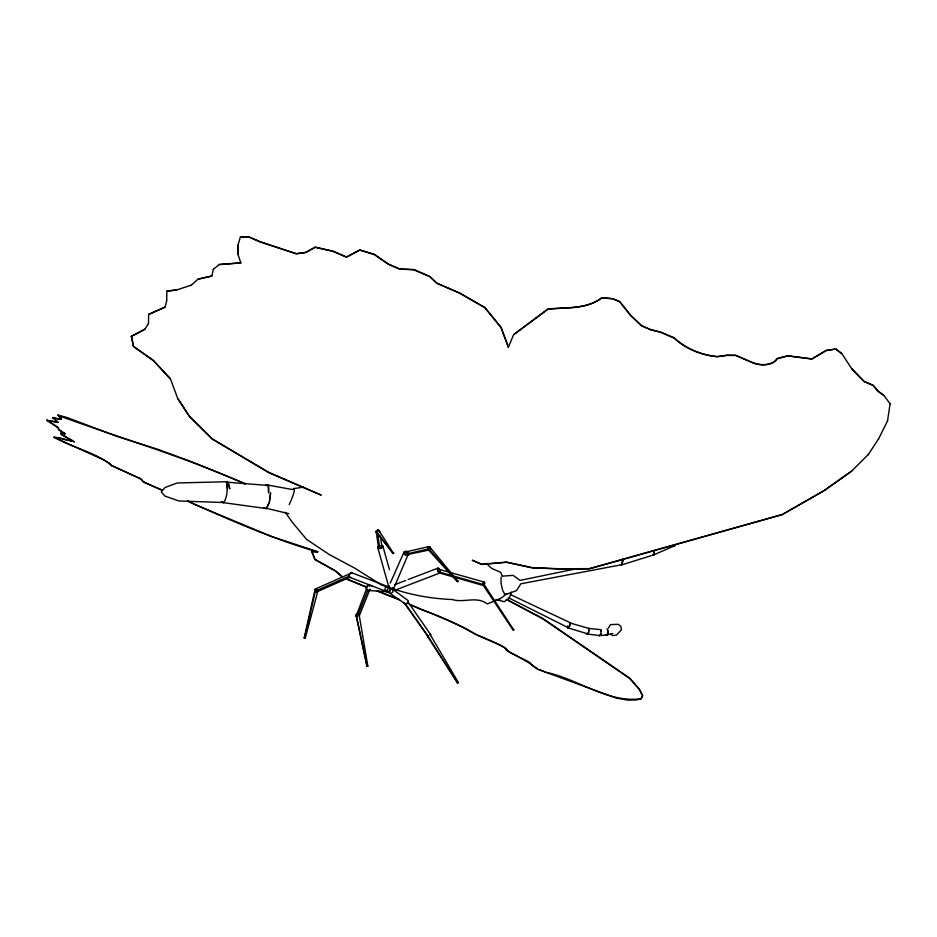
<?xml version="1.0" encoding="UTF-8"?>
<svg xmlns="http://www.w3.org/2000/svg" width="937" height="937" viewBox="0 0 937 937"><rect width="100%" height="100%" fill="white"/><g stroke="black" fill="none" stroke-linecap="round" stroke-linejoin="round"><path stroke-width="1.41" d="M148.456 323.722L148.667 314.434L165.24 306.938M166.669 300.461L166.88 291.173L176.496 289.826M237.799 254.255L237.963 245.178L240.434 236.874L249.113 236.944L260.451 241.84L296.315 253.646L305.93 252.299L315.16 247.122L332.904 251.116L346.503 256.984L359.867 249.933L374.402 254.372L388.387 264.058L399.724 268.954L413.873 269.563L429.732 276.403L436.923 283.161L459.587 292.941L484.909 307.523L501.002 327.271L508.381 347.147L500.955 327.47L484.851 307.711L459.54 293.14L436.876 283.361L429.685 276.602L413.814 269.762L399.666 269.153L388.34 264.257L374.343 254.571L359.808 250.132L346.444 257.183L332.846 251.315L315.101 247.321L305.884 252.498L296.268 253.845L260.392 242.039L249.066 237.143L240.434 236.874M238.01 244.979L237.857 254.056L240.856 262.899L219.352 264.609M501.131 577.122L501.002 583.001L502.63 590.298L505.043 594.737L516.486 590.638L520.843 583.798L621.594 564.742L622.847 559.354M389.113 585.695L389.054 587.265L390.401 588.659L392.357 589.045L393.774 588.202M407.419 551.624L405.463 551.237L404.034 552.069L403.976 553.65L405.323 555.032L428.478 550.148L427.963 549.387L457.502 581.748L458.146 581.49L429.685 546.939L428.724 546.997C426.979 547.513 428.314 551.12 427.647 547.7L429.79 546.669L430.833 549.07L429.72 546.997L427.916 547.618M394.348 586.913L408.766 553.006M569.532 626.314L570.586 622.894L569.883 623.128L569.532 626.314L567.799 627.474L508.264 597.665M653.956 553.521L654.249 551.026M654.471 550.71L653.183 555.102L674.628 545.791L673.726 545.662M887.515 420.959L890.15 403.566M483.316 582.966C486.01 580.881 480.271 587.288 483.879 582.1L484.827 583.201M166.727 300.262L165.181 307.137L148.667 314.434M198.094 279.238L211.856 276.017L213.39 269.13M304.267 637.816L314.937 589.97L316.343 589.303L317.737 591.516L305.298 637.956L304.267 637.816L305.298 637.956M379.52 532.415L379.473 530.623L378.314 529.862L376.1 531.256L378.653 547.993L379.801 548.578L377.541 533.493L376.346 532.591M304.455 638.027L315.3 591.505L316.378 592.079M389.851 588.776L389.37 590.743L387.731 591.797L367.948 590.439L369.073 590.404M393.798 587.804L392.158 588.834L390.202 588.881L389.078 587.921L377.752 547.571L378.115 546.166M381.71 545.088L382.835 546.048L382.472 547.454L380.024 548.496L382.027 547.278L380.352 536.14M389.078 587.921L389.441 586.515M569.251 626.15L568.349 627.743L567.646 627.79L567.529 626.384M440.015 571.886L439.066 572.858L440.343 572.296M170.335 378.911L153.293 360.581L133.441 346.538L131.391 336.278L144.755 329.227M166.88 291.173L176.437 290.025L191.195 285.188M211.856 276.017L198.152 279.039L191.136 285.387M240.856 262.899L219.41 264.41L213.343 269.329M513.617 334.755L547.852 309.257C566.276 307.195 586.257 309.842 601.941 297.802L612.88 298.868L619.685 301.796L630.859 315.769L641.646 325.912L650.711 329.812L660.714 332.295L674.312 338.163A52.003 34.505 15 0 0 717.367 356.739L726.983 355.392L735.662 355.474L751.533 362.314A19.595 13.001 15 0 0 777.16 358.73L787.712 355.955L811.864 359.047L826.176 350.579L835.839 349.032L841.695 353.39L851.885 368.979L863.996 381.523L873.061 385.435L877.981 391.221L883.849 395.578M484.57 582.17L437.954 569.005L438.821 572.812L482.672 585.32L482.848 584.676L513.136 630.121L514.026 629.547L513.265 629.969M504.809 593.718L503.989 596.073L498.261 600.031L495.978 599.434M511.344 592.161L509.236 598.286L504.27 601.706L499.327 600.43M357.501 616.382L356.165 615.902L367.491 586.421M357.419 616.452L367.749 590.38L365.887 588.401L366.367 586.433L368.007 585.391L372.083 585.637M369.951 589.197L359.316 615.843L367.854 666.184L367.222 666.43L356.06 614.731L358.004 613.922L356.154 614.578M46.85 420.338L58.012 422.189L52.741 417.551L57.907 422.446L46.85 420.338L58.457 427.998L58.352 429.439L65.051 433.808L58.457 429.181L58.562 427.752L46.955 420.081M52.636 417.808L59.535 419.296L61.432 418.933L58.047 415.114L67.218 417.586L116.797 436.314L158.376 449.502L191.148 461.578L245.377 483.738M162.136 490.274L143.841 482.274L140.351 478.702L111.843 465.806L109.676 463.393L104.3 460.184L54.065 437.345L58.797 437.614L73.145 441.304M54.065 437.345L74.386 441.678M111.843 465.806C96.042 452.056 72.407 447.991 54.159 437.087M140.351 478.702L111.948 465.56M143.841 482.274L140.456 478.444M342.216 576.981L335.61 571.183L314.949 559.6L311.763 551.729L317.924 551.717M506.203 599.434L542.898 618.877L629.769 678.517L639.28 689.421L642.559 695.863L640.943 699.002L635.731 700.009L627.79 700.126L616.253 698.112L537.943 669.369L532.661 665.914L529.651 662.248M457.373 581.537L458.146 580.94M508.381 347.147L513.663 334.568L547.911 309.058C566.335 306.996 586.316 309.643 601.999 297.603L612.939 298.669L619.732 301.597L630.906 315.57L641.693 325.713L650.758 329.613L660.761 332.108L674.359 337.964A52.003 34.505 15 0 0 717.426 356.54L727.042 355.193L735.721 355.275L751.579 362.115A19.595 13.001 15 0 0 777.218 358.531L787.771 355.755L811.922 358.848L826.223 350.379L835.839 349.032M390.26 583.107L404.034 552.069M407.724 602.444L405.99 604.166L408.216 602.69L408.274 600.699L392.72 589.303M221.378 502.045L223.849 502.7C230.853 490.297 224.388 471.627 227.48 488.95M223.849 502.7L266.506 508.592L269.387 502.15L266.541 508.299L288.819 513.699M600.863 633.775L600.02 635.52L599.165 635.532L600.113 635.52L600.98 633.787L600.828 629.664L588.53 628.399M878.519 439.043L887.573 420.76M570.352 623.082L589.104 628.481C589.338 630.425 588.893 634.384 586.328 633.869L598.837 635.497M376.276 531.302L378.197 530.131L379.321 531.15L393.599 553.568L376.662 532.813L376.276 531.302L392.908 553.427M621.407 564.589L623.14 560.958L623.082 559.202L622.402 559.108M621.653 564.929L653.85 554.833L653.183 554.634M587.628 633.834L588.518 632.276M608.242 628.223L610.537 624.592L618.291 624.3L620.844 626.396L621.442 629.781L616.534 635.04L612.482 635.602L610.772 634.197M350.497 573.467L315.394 588.963L315.277 591.528L314.937 589.97M317.491 591.563L317.374 590.029M428.502 546.681L405.159 552.057L404.526 553.017L406.154 555.208M148.514 323.523L144.708 329.426L131.332 336.477M868.201 454.726L878.578 438.844M427.846 635.684L427.928 636.937L457.584 682.979L458.357 682.476L430.481 635.099M484.488 584.583L483.902 584.723M392.884 553.053L393.821 552.889M379.274 545.931L378.653 547.993M440.214 570.481L439.266 568.724L438.059 568.08L437.286 568.911L438.867 572.753M868.259 454.527L851.475 471.311L824.197 490.66L782.219 514.659L589.467 568.818L560.232 569.017L531.947 567.799L506.46 562.305L481.77 564.472L472.389 560.42M457.443 683.038L458.357 682.476M851.534 471.112L824.244 490.461L782.278 514.46L589.525 568.618L560.291 568.818L531.993 567.599L506.519 562.106L481.817 564.273L472.435 560.221M366.824 666.277L367.854 666.184M405.674 604.178L428.396 636.891L404.503 603.428L405.674 604.178L388.105 591.973M368.709 590.638L370.361 589.584M376.369 531.127L378.279 530.19M408.708 554.587L406.471 555.266L408.216 554.282L407.759 552.947M390.553 587.815L390.003 591.434L388.55 592.289L387.321 591.634L387.04 589.865L389.323 587.171L351.129 572.519L348.833 575.224L349.759 577.321L316.249 592.114M505.043 594.737L506.835 593.73M315.008 589.818L316.355 589.338M315.031 591.247L349.22 576.15L349.642 577.262M500.018 598.755L487.263 603.943C476.523 595.698 463.92 603.194 452.255 599.539C431.594 598.684 411.05 595.089 391.502 588.284M653.183 555.102L653.85 554.833M394.782 584.665L405.604 580.518M408.309 579.476L438.059 568.08M439.57 573.128L394.945 590.228L392.779 587.827M612.821 633.494L605.888 635.169M404.983 554.353L427.729 549.117M575.318 568.982L520.082 580.39L513.089 575.353L502.923 576.114M294.019 488.528L303.822 487.146M589.104 628.481L589.022 630.027M389.452 593.332L391.408 593.273L392.826 591.833L392.884 589.83L391.537 588.471M587.288 633.717L567.646 627.79M379.708 548.508L377.752 547.571M405.159 552.057L406.494 552.034M605.958 635.063C608.991 635.626 608.476 629.945 606.965 628.903M598.708 635.555L607.27 635.04L607.832 630.718M600.828 629.664L601.074 631.304M316.706 551.67L311.869 551.471L315.043 559.354L335.715 570.926L342.31 576.723M315.394 588.963L316.46 589.022M620.973 564.695L621.594 564.742M226.766 482.18L266.003 485.296L268.404 485.987L268.603 492.839L268.486 485.378L266.073 484.722L292.52 489.571M350.661 577.45L349.841 577.368L388.55 592.289M65.157 433.55L60.999 432.941L61.362 434.288L72.243 440.39M65.051 433.808L60.893 433.187L61.268 434.534L74.292 441.924M653.007 554.915L653.733 555.032M52.741 417.551L59.64 419.05L61.526 418.687L58.047 415.114M673.844 545.393L674.722 545.615M263.73 507.866L266.506 508.592M388.878 587.03L387.028 586.539L385.376 587.593L384.908 589.56L385.88 591.306L387.731 591.797M368.007 585.391L369.857 585.871M221.366 501.881L223.814 502.537L178.908 500.99L164.76 496.013L161.293 491.902L165.006 487.545L177.198 482.977L225.267 481.782L228.066 482.438L229.799 488.868L228.124 482.731M57.942 415.36C120.334 438.235 184.425 456.799 245.271 483.984M438.083 571.652L482.813 584.407M316.577 551.319L271.812 536.573L195.13 504.68M317.819 551.975C272.96 539.08 230.057 520.129 187.587 501.061M383.303 585.684L387.403 586.984M546.658 672.403C578.457 679.313 607.539 703.148 641.049 698.756L642.665 695.605L639.385 689.163L629.875 678.259L543.003 618.619L507.538 599.821M366.344 586.949L345.8 578.48M366.25 587.194L345.694 578.738M376.826 590.65L399.549 599.633M376.733 590.896L399.443 599.891M429.72 634.302L430.669 634.665L430.306 635.661M539.255 669.592L545.322 671.958M157.076 487.978L162.242 490.016M321.028 494.935L268.778 472.4L212.266 438.879L189.368 416.192L177.807 398.389M320.981 495.123L268.72 472.588L212.219 439.078L189.321 416.391L177.749 398.588L170.382 378.712L153.352 360.382L133.499 346.339L131.391 336.278M410.617 604.705L421.744 609.507A52.003 5.575 22.3 0 1 464.799 628.071L476.031 634.396M409.27 604.424L421.638 609.753A52.003 5.575 22.3 0 1 464.705 628.329L475.937 634.642L491.796 641.482A19.595 2.097 22.3 0 1 506.144 650.044C516.908 656.591 528.409 661.37 537.943 669.369M477.355 634.958L491.902 641.236A19.595 2.097 22.3 0 1 506.249 649.786L511.145 653.089L528.491 661.663M143.947 482.016L155.753 487.381M510.513 594.608L570.586 622.894M380.668 545.639L382.027 547.278M187.693 500.803L193.889 504.036M351.129 572.519L352.347 573.175M381.945 585.262L354.924 568.255L329.18 554.481L306.61 539.407L292.649 522.694L285.223 512.27M359.187 614.438L356.657 613.735L356.165 615.902M835.781 349.232L841.649 353.589M486.104 563.348L491.82 568.478L500.721 572.32L502.244 576.185M851.932 368.78L864.043 381.324L873.12 385.236L878.039 391.022L883.896 395.379L890.091 403.765M403.496 602.831L404.843 604.201M427.799 547.782L457.514 581.209M408.075 602.058L430.669 634.665M483.211 583.119L513.581 629.746M428.502 637.055L457.584 682.979M356.06 614.731L366.894 666.406M382.835 546.048L389.476 569.696M379.321 531.15L379.579 532.181M484.441 582.486L484.581 583.681M427.588 635.848L427.659 636.832M567.728 626.068L567.799 627.474M292.906 489.219A12.275 1.968 -66.7 0 1 293.984 492.148A12.275 1.968 -66.7 0 1 289.17 504.551M270.57 493.12L269.481 501.412L270.57 493.12"/></g></svg>
